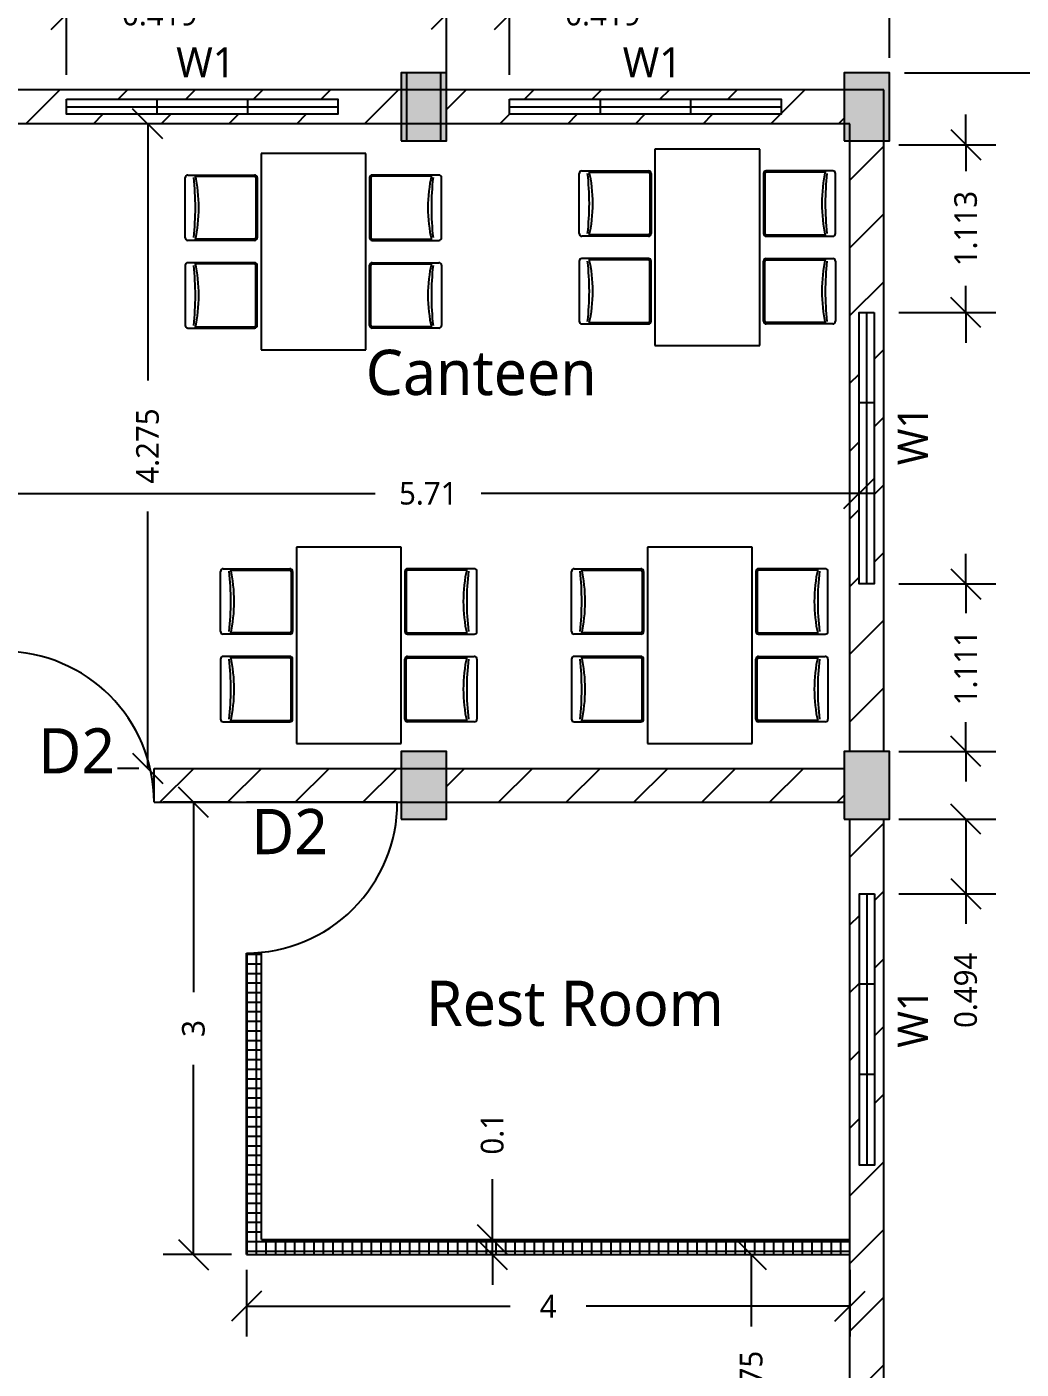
# Model space of a CAD drawing. Header units: metres. Extents: x 22814 to 23003, y 12423 to 12493.
# Drawn here: x 22844.7 to 22851.29, y 12467.38 to 12476.28 of the extents above; entities that cross this region are included whole.
import ezdxf

# ---------------------------------------------------------------- set-up
doc = ezdxf.new("R2010")
doc.units = ezdxf.units.M
doc.header["$PDMODE"] = 2
for name, color, linetype in [('Column hatch', 1, 'Continuous'), ('Door', 3, 'Continuous'), ('Window', 50, 'Continuous')]:
    doc.layers.add(name, color=color, linetype=linetype)
doc.styles.add('Annotative', font='Microsoft YaHei Light.ttf')
doc.dimstyles.new('Dim 2', dxfattribs={"dimtxt": 0.15, "dimasz": 0.2, "dimexe": 0.2, "dimexo": 0.1, "dimgap": 0.2, "dimtad": 0, "dimdec": 3, "dimdsep": 46, "dimtxsty": 'Annotative', "dimblk": 'OBLIQUE', "dimcen": 1, "dimadec": 0, "dimazin": 0, "dimtfac": 1, "dimtdec": 3, "dimtmove": 0, "dimatfit": 3, "dimfxl": 1, "dimarcsym": 0})

# ---------------------------------------------------------------- blocks, each defined once
blk = doc.blocks.new('A$C65891F58')
for p, q in [((0.579, 1.5), (0.579, 0)), ((1.379, 1.5), (0.579, 1.5)), ((1.379, 0), (1.379, 1.5)), ((0.02, 1.335), (0.53, 1.335)), ((1.938, 1.335), (1.428, 1.335)), ((0, 0.855), (0, 1.315)), ((0.078, 1.325), (0.53, 1.325)), ((0.54, 1.315), (0.54, 0.855)), ((0.55, 1.315), (0.55, 0.855)), ((1.408, 1.315), (1.408, 0.855)), ((1.418, 1.315), (1.418, 0.855)), ((1.88, 1.325), (1.428, 1.325)), ((1.958, 0.855), (1.958, 1.315)), ((0.53, 0.835), (0.02, 0.835)), ((0.53, 0.845), (0.078, 0.845)), ((1.428, 0.845), (1.88, 0.845)), ((1.428, 0.835), (1.938, 0.835)), ((0, 0.645), (0, 0.185)), ((0.53, 0.665), (0.02, 0.665)), ((0.53, 0.655), (0.078, 0.655)), ((0.54, 0.185), (0.54, 0.645)), ((0.55, 0.185), (0.55, 0.645)), ((1.408, 0.185), (1.408, 0.645)), ((1.418, 0.185), (1.418, 0.645)), ((1.428, 0.665), (1.938, 0.665)), ((1.428, 0.655), (1.88, 0.655)), ((1.958, 0.645), (1.958, 0.185)), ((0.02, 0.165), (0.53, 0.165)), ((0.078, 0.175), (0.53, 0.175)), ((1.88, 0.175), (1.428, 0.175)), ((1.938, 0.165), (1.428, 0.165)), ((0.579, 0), (1.379, 0))]:
    blk.add_line(p, q)
for centre, radius, start, end in [((0.02, 1.315), 0.02, 90, 180), ((-1.05, 1.085), 1.154, 347.4874, 12.5126), ((0.53, 1.315), 0.02, 0, 90), ((1.428, 1.315), 0.02, 90, 180), ((3.008, 1.085), 1.154, 167.4874, 192.5126), ((1.938, 1.315), 0.02, 0, 90), ((-1.924, 1.086), 2.002, 353.4152, 6.5848), ((0.53, 1.315), 0.01, 0, 90), ((1.428, 1.315), 0.01, 90, 180), ((3.882, 1.086), 2.002, 173.4152, 186.5848), ((0.02, 0.855), 0.02, 180, 270), ((0.53, 0.855), 0.02, 270, 0), ((0.53, 0.855), 0.01, 270, 0), ((1.428, 0.855), 0.02, 180, 270), ((1.428, 0.855), 0.01, 180, 270), ((1.938, 0.855), 0.02, 270, 0), ((0.02, 0.645), 0.02, 90, 180), ((-1.924, 0.414), 2.002, 353.4152, 6.5848), ((-1.05, 0.415), 1.154, 347.4874, 12.5126), ((0.53, 0.645), 0.02, 0, 90), ((0.53, 0.645), 0.01, 0, 90), ((1.428, 0.645), 0.02, 90, 180), ((1.428, 0.645), 0.01, 90, 180), ((3.008, 0.415), 1.154, 167.4874, 192.5126), ((3.882, 0.414), 2.002, 173.4152, 186.5848), ((1.938, 0.645), 0.02, 0, 90), ((0.02, 0.185), 0.02, 180, 270), ((0.53, 0.185), 0.02, 270, 0), ((0.53, 0.185), 0.01, 270, 0), ((1.428, 0.185), 0.02, 180, 270), ((1.428, 0.185), 0.01, 180, 270), ((1.938, 0.185), 0.02, 270, 0)]:
    blk.add_arc(centre, radius, start, end)
blk = doc.blocks.new('_Oblique')
at = {"color": 0, "linetype": 'ByBlock', "lineweight": -2}
blk.add_line((-0.5, -0.5), (0.5, 0.5), dxfattribs=at)
blk = doc.blocks.new('*D156')
at = {"color": 0, "lineweight": -2, "transparency": 16777216}
for p, q in [((22846.1533, 12468.0377), (22846.1533, 12467.5955)), ((22850.1533, 12468.0377), (22850.1533, 12467.5955)), ((22846.1533, 12467.7955), (22847.901, 12467.7955)), ((22850.1533, 12467.7955), (22848.4056, 12467.7955))]:
    blk.add_line(p, q, dxfattribs=at)
at = {"layer": 'Defpoints', "color": 0, "transparency": 16777216}
for p in [(22846.1533, 12468.1377), (22850.1533, 12468.1377), (22846.1533, 12467.7955)]:
    blk.add_point(p, dxfattribs=at)
at = {"color": 0, "lineweight": -2, "transparency": 16777216, "xscale": 0.2, "yscale": 0.2, "zscale": 0.2, "rotation": 180}
blk.add_blockref('_Oblique', (22846.1533, 12467.7955), dxfattribs=at)
at = {"color": 0, "lineweight": -2, "transparency": 16777216, "xscale": 0.2, "yscale": 0.2, "zscale": 0.2}
blk.add_blockref('_Oblique', (22850.1533, 12467.7955), dxfattribs=at)
at = {"color": 0, "transparency": 16777216, "insert": (22848.1533, 12467.7955), "char_height": 0.15, "attachment_point": 5, "style": 'Annotative'}
blk.add_mtext('4', dxfattribs=at)
blk = doc.blocks.new('*D157')
at = {"color": 0, "lineweight": -2, "transparency": 16777216}
for p, q in [((22846.0533, 12471.1377), (22845.6022, 12471.1377)), ((22845.8022, 12471.1377), (22845.8022, 12469.8781)), ((22845.8022, 12468.1377), (22845.8022, 12469.3972)), ((22846.0533, 12468.1377), (22845.6022, 12468.1377))]:
    blk.add_line(p, q, dxfattribs=at)
at = {"layer": 'Defpoints', "color": 0, "transparency": 16777216}
for p in [(22845.8022, 12471.1377), (22846.1533, 12471.1377), (22846.1533, 12468.1377)]:
    blk.add_point(p, dxfattribs=at)
at = {"color": 0, "lineweight": -2, "transparency": 16777216, "xscale": 0.2, "yscale": 0.2, "zscale": 0.2}
for p, rotation in [((22845.8022, 12471.1377), 90), ((22845.8022, 12468.1377), 270)]:
    blk.add_blockref('_Oblique', p, dxfattribs=dict(at, rotation=rotation))
at = {"color": 0, "transparency": 16777216, "insert": (22845.8022, 12469.6377), "char_height": 0.15, "attachment_point": 5, "rotation": 90, "style": 'Annotative'}
blk.add_mtext('3', dxfattribs=at)
blk = doc.blocks.new('*D176')
at = {"color": 0, "lineweight": -2, "transparency": 16777216}
for p, q in [((22844.5033, 12473.2858), (22844.5033, 12473.3858)), ((22850.2136, 12473.2858), (22850.2136, 12473.3858)), ((22844.5033, 12473.1858), (22847.007, 12473.1858)), ((22850.2136, 12473.1858), (22847.71, 12473.1858))]:
    blk.add_line(p, q, dxfattribs=at)
at = {"layer": 'Defpoints', "color": 0, "transparency": 16777216}
for p in [(22844.5033, 12473.1858), (22844.5033, 12473.1858), (22850.2136, 12473.1858)]:
    blk.add_point(p, dxfattribs=at)
at = {"color": 0, "lineweight": -2, "transparency": 16777216, "xscale": 0.2, "yscale": 0.2, "zscale": 0.2, "rotation": 180}
blk.add_blockref('_Oblique', (22844.5033, 12473.1858), dxfattribs=at)
at = {"color": 0, "lineweight": -2, "transparency": 16777216, "xscale": 0.2, "yscale": 0.2, "zscale": 0.2}
blk.add_blockref('_Oblique', (22850.2136, 12473.1858), dxfattribs=at)
at = {"color": 0, "transparency": 16777216, "insert": (22847.3585, 12473.1858), "char_height": 0.15, "attachment_point": 5, "style": 'Annotative'}
blk.add_mtext('5.71', dxfattribs=at)
blk = doc.blocks.new('*D177')
at = {"color": 0, "lineweight": -2, "transparency": 16777216}
for p, q in [((22845.4408, 12475.6377), (22845.2985, 12475.6377)), ((22845.4985, 12475.6377), (22845.4985, 12473.934)), ((22845.4985, 12471.3627), (22845.4985, 12473.0663)), ((22845.4408, 12471.3627), (22845.2985, 12471.3627))]:
    blk.add_line(p, q, dxfattribs=at)
at = {"layer": 'Defpoints', "color": 0, "transparency": 16777216}
for p in [(22845.4985, 12475.6377), (22845.5408, 12475.6377), (22845.5408, 12471.3627)]:
    blk.add_point(p, dxfattribs=at)
at = {"color": 0, "lineweight": -2, "transparency": 16777216, "xscale": 0.2, "yscale": 0.2, "zscale": 0.2}
for p, rotation in [((22845.4985, 12475.6377), 90), ((22845.4985, 12471.3627), 270)]:
    blk.add_blockref('_Oblique', p, dxfattribs=dict(at, rotation=rotation))
at = {"color": 0, "transparency": 16777216, "insert": (22845.4985, 12473.5002), "char_height": 0.15, "attachment_point": 5, "rotation": 90, "style": 'Annotative'}
blk.add_mtext('4.275', dxfattribs=at)
blk = doc.blocks.new('*D185')
at = {"color": 0, "lineweight": -2, "transparency": 16777216}
for p, q in [((22825.4158, 12476.0752), (22825.4158, 12477.0808)), ((22850.4158, 12476.0752), (22850.4158, 12477.0808)), ((22825.4158, 12476.8808), (22837.6185, 12476.8808)), ((22850.4158, 12476.8808), (22838.2132, 12476.8808))]:
    blk.add_line(p, q, dxfattribs=at)
at = {"layer": 'Defpoints', "color": 0, "transparency": 16777216}
for p in [(22850.4158, 12476.8808), (22825.4158, 12475.9752), (22850.4158, 12475.9752)]:
    blk.add_point(p, dxfattribs=at)
at = {"color": 0, "lineweight": -2, "transparency": 16777216, "xscale": 0.2, "yscale": 0.2, "zscale": 0.2, "rotation": 180}
blk.add_blockref('_Oblique', (22825.4158, 12476.8808), dxfattribs=at)
at = {"color": 0, "lineweight": -2, "transparency": 16777216, "xscale": 0.2, "yscale": 0.2, "zscale": 0.2}
blk.add_blockref('_Oblique', (22850.4158, 12476.8808), dxfattribs=at)
at = {"color": 0, "transparency": 16777216, "insert": (22837.9158, 12476.8808), "char_height": 0.15, "attachment_point": 5, "style": 'Annotative'}
blk.add_mtext('25', dxfattribs=at)
blk = doc.blocks.new('*D186')
at = {"color": 0, "lineweight": -2, "transparency": 16777216}
for p, q in [((22850.9212, 12475.4989), (22850.9212, 12475.6989)), ((22850.4783, 12475.4989), (22851.1212, 12475.4989)), ((22850.9212, 12475.4989), (22850.9212, 12475.3227)), ((22850.9212, 12474.3858), (22850.9212, 12474.562)), ((22850.4783, 12474.3858), (22851.1212, 12474.3858)), ((22850.9212, 12474.3858), (22850.9212, 12474.1858))]:
    blk.add_line(p, q, dxfattribs=at)
at = {"layer": 'Defpoints', "color": 0, "transparency": 16777216}
for p in [(22850.3783, 12475.4989), (22850.3783, 12474.3858), (22850.9212, 12474.3858)]:
    blk.add_point(p, dxfattribs=at)
at = {"color": 0, "lineweight": -2, "transparency": 16777216, "xscale": 0.2, "yscale": 0.2, "zscale": 0.2}
for p, rotation in [((22850.9212, 12475.4989), 270), ((22850.9212, 12474.3858), 90)]:
    blk.add_blockref('_Oblique', p, dxfattribs=dict(at, rotation=rotation))
at = {"color": 0, "transparency": 16777216, "insert": (22850.9212, 12474.9424), "char_height": 0.15, "attachment_point": 5, "rotation": 90, "style": 'Annotative'}
blk.add_mtext('1.113', dxfattribs=at)
blk = doc.blocks.new('*D187')
at = {"color": 0, "lineweight": -2, "transparency": 16777216}
for p, q in [((22850.9212, 12472.5858), (22850.9212, 12472.7858)), ((22850.4783, 12472.5858), (22851.1212, 12472.5858)), ((22850.9212, 12472.5858), (22850.9212, 12472.3919)), ((22850.9212, 12471.4752), (22850.9212, 12471.6691)), ((22850.4783, 12471.4752), (22851.1212, 12471.4752)), ((22850.9212, 12471.4752), (22850.9212, 12471.2752))]:
    blk.add_line(p, q, dxfattribs=at)
at = {"layer": 'Defpoints', "color": 0, "transparency": 16777216}
for p in [(22850.3783, 12472.5858), (22850.3783, 12471.4752), (22850.9212, 12471.4752)]:
    blk.add_point(p, dxfattribs=at)
at = {"color": 0, "lineweight": -2, "transparency": 16777216, "xscale": 0.2, "yscale": 0.2, "zscale": 0.2}
for p, rotation in [((22850.9212, 12472.5858), 270), ((22850.9212, 12471.4752), 90)]:
    blk.add_blockref('_Oblique', p, dxfattribs=dict(at, rotation=rotation))
at = {"color": 0, "transparency": 16777216, "insert": (22850.9212, 12472.0305), "char_height": 0.15, "attachment_point": 5, "rotation": 90, "style": 'Annotative'}
blk.add_mtext('1.111', dxfattribs=at)
blk = doc.blocks.new('*D188')
at = {"color": 0, "lineweight": -2, "transparency": 16777216}
for p, q in [((22850.4783, 12471.0252), (22851.1212, 12471.0252)), ((22850.9212, 12471.0252), (22850.9212, 12470.5316)), ((22850.4783, 12470.5316), (22851.1212, 12470.5316)), ((22850.9212, 12470.5316), (22850.9212, 12470.3316))]:
    blk.add_line(p, q, dxfattribs=at)
at = {"layer": 'Defpoints', "color": 0, "transparency": 16777216}
for p in [(22850.3783, 12471.0252), (22850.3783, 12470.5316), (22850.9212, 12470.5316)]:
    blk.add_point(p, dxfattribs=at)
at = {"color": 0, "lineweight": -2, "transparency": 16777216, "xscale": 0.2, "yscale": 0.2, "zscale": 0.2}
for p, rotation in [((22850.9212, 12471.0252), 90), ((22850.9212, 12470.5316), 270)]:
    blk.add_blockref('_Oblique', p, dxfattribs=dict(at, rotation=rotation))
at = {"color": 0, "transparency": 16777216, "insert": (22850.9212, 12469.8907), "char_height": 0.15, "attachment_point": 5, "rotation": 90, "style": 'Annotative'}
blk.add_mtext('0.494', dxfattribs=at)
blk = doc.blocks.new('*D189')
at = {"color": 0, "lineweight": -2, "transparency": 16777216}
for p, q in [((22849.4998, 12468.1377), (22849.4998, 12467.6619)), ((22849.5998, 12468.1377), (22849.6998, 12468.1377)), ((22849.4998, 12466.3627), (22849.4998, 12466.8384)), ((22849.5998, 12466.3627), (22849.6998, 12466.3627))]:
    blk.add_line(p, q, dxfattribs=at)
at = {"layer": 'Defpoints', "color": 0, "transparency": 16777216}
for p in [(22849.4998, 12468.1377), (22849.4998, 12466.3627), (22849.4998, 12466.3627)]:
    blk.add_point(p, dxfattribs=at)
at = {"color": 0, "lineweight": -2, "transparency": 16777216, "xscale": 0.2, "yscale": 0.2, "zscale": 0.2}
for p, rotation in [((22849.4998, 12468.1377), 90), ((22849.4998, 12466.3627), 270)]:
    blk.add_blockref('_Oblique', p, dxfattribs=dict(at, rotation=rotation))
at = {"color": 0, "transparency": 16777216, "insert": (22849.4998, 12467.2502), "char_height": 0.15, "attachment_point": 5, "rotation": 90, "style": 'Annotative'}
blk.add_mtext('1.775', dxfattribs=at)
blk = doc.blocks.new('*D193')
at = {"color": 0, "lineweight": -2, "transparency": 16777216}
for p, q in [((22850.5158, 12475.9752), (22852.0659, 12475.9752)), ((22851.8659, 12475.9752), (22851.8659, 12469.1687)), ((22851.8659, 12461.5252), (22851.8659, 12468.3316)), ((22850.5158, 12461.5252), (22852.0659, 12461.5252))]:
    blk.add_line(p, q, dxfattribs=at)
at = {"layer": 'Defpoints', "color": 0, "transparency": 16777216}
for p in [(22850.4158, 12475.9752), (22850.4158, 12461.5252), (22851.8659, 12461.5252)]:
    blk.add_point(p, dxfattribs=at)
at = {"color": 0, "lineweight": -2, "transparency": 16777216, "xscale": 0.2, "yscale": 0.2, "zscale": 0.2}
for p, rotation in [((22851.8659, 12475.9752), 90), ((22851.8659, 12461.5252), 270)]:
    blk.add_blockref('_Oblique', p, dxfattribs=dict(at, rotation=rotation))
at = {"color": 0, "transparency": 16777216, "insert": (22851.8659, 12468.7502), "char_height": 0.15, "attachment_point": 5, "rotation": 90, "style": 'Annotative'}
blk.add_mtext('14.45', dxfattribs=at)
blk = doc.blocks.new('*D198')
at = {"color": 0, "lineweight": -2, "transparency": 16777216}
for p, q in [((22847.7832, 12468.2377), (22847.7832, 12468.6377)), ((22847.7832, 12468.1377), (22847.7832, 12468.2377)), ((22847.8737, 12468.2377), (22847.9832, 12468.2377)), ((22847.7832, 12468.1377), (22847.7832, 12467.9377)), ((22847.8737, 12468.1377), (22847.9832, 12468.1377))]:
    blk.add_line(p, q, dxfattribs=at)
at = {"layer": 'Defpoints', "color": 0, "transparency": 16777216}
for p in [(22847.7737, 12468.2377), (22847.7832, 12468.2377), (22847.7737, 12468.1377)]:
    blk.add_point(p, dxfattribs=at)
at = {"color": 0, "lineweight": -2, "transparency": 16777216, "xscale": 0.2, "yscale": 0.2, "zscale": 0.2}
for p, rotation in [((22847.7832, 12468.2377), 270), ((22847.7832, 12468.1377), 90)]:
    blk.add_blockref('_Oblique', p, dxfattribs=dict(at, rotation=rotation))
at = {"color": 0, "transparency": 16777216, "insert": (22847.7832, 12468.9391), "char_height": 0.15, "attachment_point": 5, "rotation": 90, "style": 'Annotative'}
blk.add_mtext('0.1', dxfattribs=at)
blk = doc.blocks.new('*D202')
at = {"color": 0, "lineweight": -2, "transparency": 16777216}
for p, q in [((22844.5408, 12475.9627), (22844.5408, 12476.5638)), ((22844.9596, 12475.9627), (22844.9596, 12476.5638)), ((22844.5408, 12476.3638), (22844.9596, 12476.3638)), ((22844.9596, 12476.3638), (22845.1596, 12476.3638))]:
    blk.add_line(p, q, dxfattribs=at)
at = {"layer": 'Defpoints', "color": 0, "transparency": 16777216}
for p in [(22844.9596, 12476.3638), (22844.5408, 12475.8627), (22844.9596, 12475.8627)]:
    blk.add_point(p, dxfattribs=at)
at = {"color": 0, "lineweight": -2, "transparency": 16777216, "xscale": 0.2, "yscale": 0.2, "zscale": 0.2, "rotation": 180}
blk.add_blockref('_Oblique', (22844.5408, 12476.3638), dxfattribs=at)
at = {"color": 0, "lineweight": -2, "transparency": 16777216, "xscale": 0.2, "yscale": 0.2, "zscale": 0.2}
blk.add_blockref('_Oblique', (22844.9596, 12476.3638), dxfattribs=at)
at = {"color": 0, "transparency": 16777216, "insert": (22845.5782, 12476.3638), "char_height": 0.15, "attachment_point": 5, "style": 'Annotative'}
blk.add_mtext('0.419', dxfattribs=at)
blk = doc.blocks.new('*D203')
at = {"color": 0, "lineweight": -2, "transparency": 16777216}
for p, q in [((22847.4783, 12475.9627), (22847.4783, 12476.5638)), ((22847.8971, 12475.9627), (22847.8971, 12476.5638)), ((22847.4783, 12476.3638), (22847.8971, 12476.3638)), ((22847.8971, 12476.3638), (22848.0971, 12476.3638))]:
    blk.add_line(p, q, dxfattribs=at)
at = {"layer": 'Defpoints', "color": 0, "transparency": 16777216}
for p in [(22847.8971, 12476.3638), (22847.4783, 12475.8627), (22847.8971, 12475.8627)]:
    blk.add_point(p, dxfattribs=at)
at = {"color": 0, "lineweight": -2, "transparency": 16777216, "xscale": 0.2, "yscale": 0.2, "zscale": 0.2, "rotation": 180}
blk.add_blockref('_Oblique', (22847.4783, 12476.3638), dxfattribs=at)
at = {"color": 0, "lineweight": -2, "transparency": 16777216, "xscale": 0.2, "yscale": 0.2, "zscale": 0.2}
blk.add_blockref('_Oblique', (22847.8971, 12476.3638), dxfattribs=at)
at = {"color": 0, "transparency": 16777216, "insert": (22848.5157, 12476.3638), "char_height": 0.15, "attachment_point": 5, "style": 'Annotative'}
blk.add_mtext('0.419', dxfattribs=at)
blk = doc.blocks.new('*D265')
at = {"color": 0, "lineweight": -2, "transparency": 16777216}
for p, q in [((22850.4158, 12476.0752), (22850.4158, 12477.0768)), ((22856.1033, 12476.0752), (22856.1033, 12477.0768)), ((22850.4158, 12476.8768), (22852.8291, 12476.8768)), ((22856.1033, 12476.8768), (22853.6901, 12476.8768))]:
    blk.add_line(p, q, dxfattribs=at)
at = {"layer": 'Defpoints', "color": 0, "transparency": 16777216}
for p in [(22856.1033, 12476.8768), (22850.4158, 12475.9752), (22856.1033, 12475.9752)]:
    blk.add_point(p, dxfattribs=at)
at = {"color": 0, "lineweight": -2, "transparency": 16777216, "xscale": 0.2, "yscale": 0.2, "zscale": 0.2, "rotation": 180}
blk.add_blockref('_Oblique', (22850.4158, 12476.8768), dxfattribs=at)
at = {"color": 0, "lineweight": -2, "transparency": 16777216, "xscale": 0.2, "yscale": 0.2, "zscale": 0.2}
blk.add_blockref('_Oblique', (22856.1033, 12476.8768), dxfattribs=at)
at = {"color": 0, "transparency": 16777216, "insert": (22853.2596, 12476.8768), "char_height": 0.15, "attachment_point": 5, "style": 'Annotative'}
blk.add_mtext('5.688', dxfattribs=at)

msp = doc.modelspace()

# ---------------------------------------------------------------- hatches: boundary and pattern name
h = msp.add_hatch()
h.set_pattern_fill('ANSI31', color=0, scale=0.1)
h.paths.add_polyline_path([(22841.5658, 12466.0252), (22841.3408, 12466.0252), (22841.3408, 12462.8627), (22841.3408, 12461.9752), (22841.5658, 12461.9752)])
h.paths.add_polyline_path([(22850.3783, 12471.0252), (22850.1533, 12471.0252), (22850.1533, 12466.4752), (22850.3783, 12466.4752)])
h.paths.add_polyline_path([(22850.2161, 12468.7316), (22850.2161, 12470.5316), (22850.3161, 12470.5316), (22850.3161, 12468.7316)], flags=16)
h.paths.add_polyline_path([(22847.4783, 12471.3627), (22847.4783, 12471.1377), (22850.1158, 12471.1377), (22850.1158, 12471.3627)])
h.paths.add_polyline_path([(22845.5408, 12471.3627), (22845.5408, 12471.1377), (22847.1783, 12471.1377), (22847.1783, 12471.3627)])
h.paths.add_polyline_path([(22850.1533, 12471.4752), (22850.3783, 12471.4752), (22850.3783, 12475.4989), (22850.3783, 12475.5252), (22850.1533, 12475.5252), (22850.1533, 12475.4989)])
h.paths.add_polyline_path([(22850.2136, 12472.5858), (22850.2136, 12474.3858), (22850.3136, 12474.3858), (22850.3136, 12472.5858)], flags=16)
h.paths.add_polyline_path([(22847.4783, 12475.8627), (22847.4783, 12475.6377), (22850.1158, 12475.6377), (22850.1158, 12475.8627)])
h.paths.add_polyline_path([(22849.6971, 12475.7002), (22847.8971, 12475.7002), (22847.8971, 12475.8002), (22849.6971, 12475.8002)], flags=16)
h.paths.add_polyline_path([(22847.1783, 12475.6377), (22847.1783, 12475.8627), (22844.5408, 12475.8627), (22844.5408, 12475.6377)])
h.paths.add_polyline_path([(22846.7596, 12475.7002), (22844.9596, 12475.7002), (22844.9596, 12475.8002), (22846.7596, 12475.8002)], flags=16)
h.paths.add_polyline_path([(22844.2783, 12471.4752), (22844.5033, 12471.4752), (22844.5033, 12475.5252), (22844.2783, 12475.5252)])
h = msp.add_hatch()
h.set_pattern_fill('NET', color=0, scale=0.02)
h.paths.add_polyline_path([(22846.2533, 12470.1427, -0.025047), (22846.1533, 12470.1377), (22846.1533, 12468.1377), (22850.1533, 12468.1377), (22850.1533, 12468.2377), (22846.2533, 12468.2377)])
h.paths.add_polyline_path([(22848.8408, 12465.3877), (22848.7408, 12465.3877), (22848.7408, 12465.0189), (22850.1533, 12465.0189), (22850.1533, 12465.1189), (22848.8408, 12465.1189)])
h.paths.add_polyline_path([(22848.8408, 12464.2756, -0.033445), (22848.7408, 12464.2689), (22848.7408, 12463.9502), (22850.1533, 12463.9502), (22850.1533, 12464.0502), (22848.8408, 12464.0502)])
h.paths.add_polyline_path([(22848.8408, 12463.2068, -0.033445), (22848.7408, 12463.2002), (22848.7408, 12462.8814), (22850.1533, 12462.8814), (22850.1533, 12462.9814), (22848.8408, 12462.9814)])
h.paths.add_polyline_path([(22845.9033, 12462.1381, -0.033445), (22845.8033, 12462.1314), (22845.8033, 12461.8627), (22845.9033, 12461.8627)])
h.paths.add_polyline_path([(22848.8408, 12462.1381, -0.033445), (22848.7408, 12462.1314), (22848.7408, 12461.8627), (22848.8408, 12461.8627)])
h.paths.add_polyline_path([(22847.2158, 12462.9814), (22845.9033, 12462.9814), (22845.9033, 12463.2068, -0.033445), (22845.8033, 12463.2002), (22845.8033, 12462.8814), (22847.2158, 12462.8814)])
h.paths.add_polyline_path([(22847.2158, 12464.0502), (22845.9033, 12464.0502), (22845.9033, 12464.2756, -0.033445), (22845.8033, 12464.2689), (22845.8033, 12463.9502), (22847.2158, 12463.9502)])
h.paths.add_polyline_path([(22847.2158, 12465.1189), (22845.9033, 12465.1189), (22845.9033, 12465.3877), (22845.8033, 12465.3877), (22845.8033, 12465.0189), (22847.2158, 12465.0189)])
h.paths.add_polyline_path([(22835.6283, 12466.0252), (22835.5283, 12466.0252), (22835.5283, 12461.9752), (22835.6283, 12461.9752)])
at = {"layer": 'Column hatch'}
h = msp.add_hatch(color=256, dxfattribs=at)
h.dxf.hatch_style = 1
h.paths.add_polyline_path([(22826.9158, 12475.9752), (22826.6158, 12475.9752), (22826.6158, 12475.5252), (22826.7658, 12475.5252), (22826.7658, 12475.7502), (22826.9158, 12475.7502)])
h.paths.add_polyline_path([(22826.9158, 12475.7502), (22826.7658, 12475.7502), (22826.7658, 12475.5252), (22826.9158, 12475.5252)], flags=17)
h.paths.add_polyline_path([(22829.8533, 12475.9752), (22829.5533, 12475.9752), (22829.5533, 12475.7502), (22829.8533, 12475.7502)])
h.paths.add_polyline_path([(22829.8533, 12475.7502), (22829.5533, 12475.7502), (22829.5533, 12475.5252), (22829.8533, 12475.5252)])
h.paths.add_polyline_path([(22832.7908, 12475.9752), (22832.4908, 12475.9752), (22832.4908, 12475.7502), (22832.7908, 12475.7502)])
h.paths.add_polyline_path([(22832.7908, 12475.7502), (22832.4908, 12475.7502), (22832.4908, 12475.5252), (22832.7908, 12475.5252)])
h.paths.add_polyline_path([(22835.7283, 12475.9752), (22835.4283, 12475.9752), (22835.4283, 12475.7502), (22835.7283, 12475.7502)])
h.paths.add_polyline_path([(22835.7283, 12475.7502), (22835.4283, 12475.7502), (22835.4283, 12475.5252), (22835.7283, 12475.5252)])
h.paths.add_polyline_path([(22838.6658, 12475.9752), (22838.3658, 12475.9752), (22838.3658, 12475.7502), (22838.6658, 12475.7502)])
h.paths.add_polyline_path([(22838.6658, 12475.7502), (22838.3658, 12475.7502), (22838.3658, 12475.5252), (22838.6658, 12475.5252)])
h.paths.add_polyline_path([(22841.6033, 12475.9752), (22841.3033, 12475.9752), (22841.3033, 12475.7502), (22841.6033, 12475.7502)])
h.paths.add_polyline_path([(22841.6033, 12475.7502), (22841.3033, 12475.7502), (22841.3033, 12475.5252), (22841.6033, 12475.5252)])
h.paths.add_polyline_path([(22844.5408, 12475.9752), (22844.2408, 12475.9752), (22844.2408, 12475.7502), (22844.5408, 12475.7502)])
h.paths.add_polyline_path([(22844.5408, 12475.7502), (22844.2408, 12475.7502), (22844.2408, 12475.5252), (22844.5408, 12475.5252)])
h.paths.add_polyline_path([(22847.4783, 12475.9752), (22847.1783, 12475.9752), (22847.1783, 12475.7502), (22847.4783, 12475.7502)])
h.paths.add_polyline_path([(22847.4783, 12475.7502), (22847.1783, 12475.7502), (22847.1783, 12475.5252), (22847.4783, 12475.5252)])
h.paths.add_polyline_path([(22850.4158, 12475.9752), (22850.1158, 12475.9752), (22850.1158, 12475.7502), (22850.2658, 12475.7502), (22850.2658, 12475.5252), (22850.4158, 12475.5252)])
h.paths.add_polyline_path([(22850.2658, 12475.7502), (22850.1158, 12475.7502), (22850.1158, 12475.5252), (22850.2658, 12475.5252)], flags=17)
h.paths.add_polyline_path([(22850.4158, 12471.4752), (22850.1158, 12471.4752), (22850.1158, 12471.0252), (22850.4158, 12471.0252)])
h.paths.add_polyline_path([(22847.4783, 12471.4752), (22847.1783, 12471.4752), (22847.1783, 12471.2502), (22847.4783, 12471.2502)])
h.paths.add_polyline_path([(22847.4783, 12471.2502), (22847.1783, 12471.2502), (22847.1783, 12471.0252), (22847.4783, 12471.0252)])
h.paths.add_polyline_path([(22844.5408, 12471.2502), (22844.2408, 12471.2502), (22844.2408, 12471.0252), (22844.5408, 12471.0252)])
h.paths.add_polyline_path([(22844.5408, 12471.4752), (22844.2408, 12471.4752), (22844.2408, 12471.2502), (22844.5408, 12471.2502)])
h.paths.add_polyline_path([(22841.6033, 12471.4752), (22841.3033, 12471.4752), (22841.3033, 12471.2502), (22841.6033, 12471.2502)])
h.paths.add_polyline_path([(22841.6033, 12471.2502), (22841.3033, 12471.2502), (22841.3033, 12471.0252), (22841.6033, 12471.0252)])
h.paths.add_polyline_path([(22838.6658, 12471.2502), (22838.3658, 12471.2502), (22838.3658, 12471.0252), (22838.6658, 12471.0252)])
h.paths.add_polyline_path([(22838.6658, 12471.4752), (22838.3658, 12471.4752), (22838.3658, 12471.2502), (22838.6658, 12471.2502)])
h.paths.add_polyline_path([(22835.7283, 12471.2502), (22835.4283, 12471.2502), (22835.4283, 12471.0252), (22835.7283, 12471.0252)])
h.paths.add_polyline_path([(22835.7283, 12471.4752), (22835.4283, 12471.4752), (22835.4283, 12471.2502), (22835.7283, 12471.2502)])
h.paths.add_polyline_path([(22832.7908, 12471.4752), (22832.4908, 12471.4752), (22832.4908, 12471.2502), (22832.7908, 12471.2502)])
h.paths.add_polyline_path([(22832.7908, 12471.2502), (22832.4908, 12471.2502), (22832.4908, 12471.0252), (22832.7908, 12471.0252)])
h.paths.add_polyline_path([(22829.8533, 12471.2502), (22829.5533, 12471.2502), (22829.5533, 12471.0252), (22829.8533, 12471.0252)])
h.paths.add_polyline_path([(22829.8533, 12471.4752), (22829.5533, 12471.4752), (22829.5533, 12471.2502), (22829.8533, 12471.2502)])
h.paths.add_polyline_path([(22826.9158, 12471.4752), (22826.6158, 12471.4752), (22826.6158, 12471.0252), (22826.9158, 12471.0252)])

# ---------------------------------------------------------------- linework, layer by layer
for p, q in [((22847.2158, 12475.5252), (22847.2158, 12475.9752)), ((22847.4408, 12475.5252), (22847.4408, 12475.9752)), ((22850.2658, 12475.8627), (22826.9158, 12475.8627)), ((22850.3783, 12475.8627), (22850.2658, 12475.8627)), ((22850.3783, 12475.4989), (22850.3783, 12475.8627)), ((22850.1533, 12475.6377), (22826.9158, 12475.6377)), ((22850.1533, 12475.4989), (22850.1533, 12475.6377)), ((22850.1533, 12471.4752), (22850.1533, 12475.4989)), ((22850.3783, 12471.4752), (22850.3783, 12475.4989)), ((22845.5408, 12471.1377), (22845.5408, 12471.3627)), ((22845.5408, 12471.3627), (22850.1158, 12471.3627)), ((22845.5408, 12471.1377), (22850.1158, 12471.1377)), ((22846.1533, 12471.1377), (22846.1533, 12471.1377)), ((22850.1533, 12466.4752), (22850.1533, 12471.0252)), ((22850.3783, 12466.4752), (22850.3783, 12471.0252)), ((22846.1533, 12468.1377), (22846.1533, 12470.1377)), ((22846.2533, 12468.2377), (22846.2533, 12470.1427)), ((22846.2533, 12468.2377), (22850.1533, 12468.2377)), ((22846.1533, 12468.1377), (22850.1533, 12468.1377))]:
    msp.add_line(p, q)
msp.add_lwpolyline([(22846.1533, 12470.1377, 0.414214), (22847.1533, 12471.1377), (22846.1533, 12471.1377)], format="xyb")
msp.add_arc((22844.5408, 12471.1377), 1, 0, 90)
for points in [[(22847.1783, 12475.5252), (22847.4783, 12475.5252), (22847.4783, 12475.9752), (22847.1783, 12475.9752)], [(22850.1158, 12475.5252), (22850.4158, 12475.5252), (22850.4158, 12475.9752), (22850.1158, 12475.9752)], [(22847.1783, 12471.0252), (22847.4783, 12471.0252), (22847.4783, 12471.4752), (22847.1783, 12471.4752)], [(22850.1158, 12471.0252), (22850.4158, 12471.0252), (22850.4158, 12471.4752), (22850.1158, 12471.4752)]]:
    msp.add_lwpolyline(points, close=True, dxfattribs=at)
at = {"layer": 'Window'}
for p, q in [((22844.9596, 12475.7502), (22846.7596, 12475.7502)), ((22845.5596, 12475.8002), (22845.5596, 12475.7002)), ((22846.1596, 12475.8002), (22846.1596, 12475.7002)), ((22847.8971, 12475.7502), (22849.6971, 12475.7502)), ((22848.4971, 12475.8002), (22848.4971, 12475.7002)), ((22849.0971, 12475.8002), (22849.0971, 12475.7002)), ((22850.2636, 12474.3858), (22850.2636, 12472.5858)), ((22850.3136, 12473.7858), (22850.2136, 12473.7858)), ((22850.3136, 12473.1858), (22850.2136, 12473.1858)), ((22850.2661, 12470.5316), (22850.2661, 12468.7316)), ((22850.3161, 12469.9316), (22850.2161, 12469.9316)), ((22850.3161, 12469.3316), (22850.2161, 12469.3316))]:
    msp.add_line(p, q, dxfattribs=at)
for points in [[(22844.9596, 12475.8002), (22846.7596, 12475.8002), (22846.7596, 12475.7002), (22844.9596, 12475.7002)], [(22847.8971, 12475.8002), (22849.6971, 12475.8002), (22849.6971, 12475.7002), (22847.8971, 12475.7002)], [(22850.3136, 12474.3858), (22850.3136, 12472.5858), (22850.2136, 12472.5858), (22850.2136, 12474.3858)], [(22850.3161, 12470.5316), (22850.3161, 12468.7316), (22850.2161, 12468.7316), (22850.2161, 12470.5316)]]:
    msp.add_lwpolyline(points, close=True, dxfattribs=at)

# ---------------------------------------------------------------- block references
at = {"xscale": 0.8678185835789977, "yscale": 0.8678185835789977, "zscale": 0.8678185835789977}
for p in [(22848.3584, 12474.1671), (22845.7473, 12474.1393), (22845.9817, 12471.528), (22848.3082, 12471.528)]:
    msp.add_blockref('A$C65891F58', p, dxfattribs=at)

# ---------------------------------------------------------------- texts
at = {"attachment_point": 1, "style": 'Annotative'}
for s, insert, char_height, width in [('{\\fMicrosoft YaHei Light|b0|i0|c134|p34;W}1', (22845.6877, 12476.1446), 0.2, 0.455098), ('{\\fMicrosoft YaHei Light|b0|i0|c134|p34;W}1', (22848.6475, 12476.1446), 0.2, 0.455098), ('{\\H0.6x;Rest Room} ', (22847.3433, 12469.9548), 0.5, 2.270993)]:
    msp.add_mtext(s, dxfattribs=dict(at, insert=insert, char_height=char_height, width=width))
for s, insert, char_height, width, rotation in [('{\\H0.6x;Canteen} ', (22846.944, 12474.1393), 0.5, 1.689308, 359.90586), ('{\\fMicrosoft YaHei Light|b0|i0|c134|p34;W}1', (22850.4702, 12473.3738), 0.2, 0.455098, 90), ('{\\fMicrosoft YaHei Light|b0|i0|c134|p34;W}1', (22850.4702, 12469.5103), 0.2, 0.455098, 90)]:
    msp.add_mtext(s, dxfattribs=dict(at, insert=insert, char_height=char_height, width=width, rotation=rotation))
at = {"layer": 'Door', "char_height": 0.5, "width": 0.513745, "attachment_point": 1, "style": 'Annotative'}
for insert in [(22844.774, 12471.6287), (22846.1847, 12471.0934)]:
    msp.add_mtext('{\\fMicrosoft YaHei Light|b0|i0|c134|p34;\\H0.6x;D\\fMicrosoft YaHei Light|b0|i0|c0|p34;2\\fMicrosoft YaHei Light|b0|i0|c134|p34;\\H1.66667x; }', dxfattribs=dict(at, insert=insert))

# ---------------------------------------------------------------- dimensions: what is measured, and where the dimension line sits
for base, p1, p2, picture, middle in [((22850.4158, 12476.8808), (22825.4158, 12475.9752), (22850.4158, 12475.9752), '*D185', (22837.9158, 12476.8808)), ((22856.1033335181, 12476.8768365338), (22850.4158335181, 12475.9751504744), (22856.1033335181, 12475.9751504744), '*D265', (22853.2595835181, 12476.8768365338)), ((22844.9596, 12476.3638), (22844.5408, 12475.8627), (22844.9596, 12475.8627), '*D202', (22845.5782, 12476.3638)), ((22847.8971, 12476.3638), (22847.4783, 12475.8627), (22847.8971, 12475.8627), '*D203', (22848.5157, 12476.3638)), ((22844.5033, 12473.1858), (22850.2136, 12473.1858), (22844.5033, 12473.1858), '*D176', (22847.3585, 12473.1858)), ((22846.1533, 12467.7955), (22850.1533, 12468.1377), (22846.1533, 12468.1377), '*D156', (22848.1533, 12467.7955))]:
    dim = msp.add_linear_dim(base=base, p1=p1, p2=p2, dimstyle='Dim 2')
    dim.commit()
    dim.dimension.update_dxf_attribs({"geometry": picture, "text_midpoint": middle})
for base, p1, p2, picture, middle in [((22851.8659, 12461.5252), (22850.4158, 12475.9752), (22850.4158, 12461.5252), '*D193', (22851.8659, 12468.7502)), ((22845.4985, 12475.6377), (22845.5408, 12471.3627), (22845.5408, 12475.6377), '*D177', (22845.4985, 12473.5002)), ((22850.9212, 12474.3858), (22850.3783, 12475.4989), (22850.3783, 12474.3858), '*D186', (22850.9212, 12474.9424)), ((22850.9212, 12471.4752), (22850.3783, 12472.5858), (22850.3783, 12471.4752), '*D187', (22850.9212, 12472.0305)), ((22845.8022, 12471.1377), (22846.1533, 12468.1377), (22846.1533, 12471.1377), '*D157', (22845.8022, 12469.6377)), ((22850.9212, 12470.5316), (22850.3783, 12471.0252), (22850.3783, 12470.5316), '*D188', (22850.9212, 12469.8907)), ((22847.7832, 12468.2377), (22847.7737, 12468.1377), (22847.7737, 12468.2377), '*D198', (22847.7832, 12468.9391)), ((22849.4998, 12466.3627), (22849.4998, 12468.1377), (22849.4998, 12466.3627), '*D189', (22849.4998, 12467.2502))]:
    dim = msp.add_linear_dim(base=base, p1=p1, p2=p2, angle=90, dimstyle='Dim 2')
    dim.commit()
    dim.dimension.update_dxf_attribs({"geometry": picture, "text_midpoint": middle})

doc.saveas('drawing.dxf')
